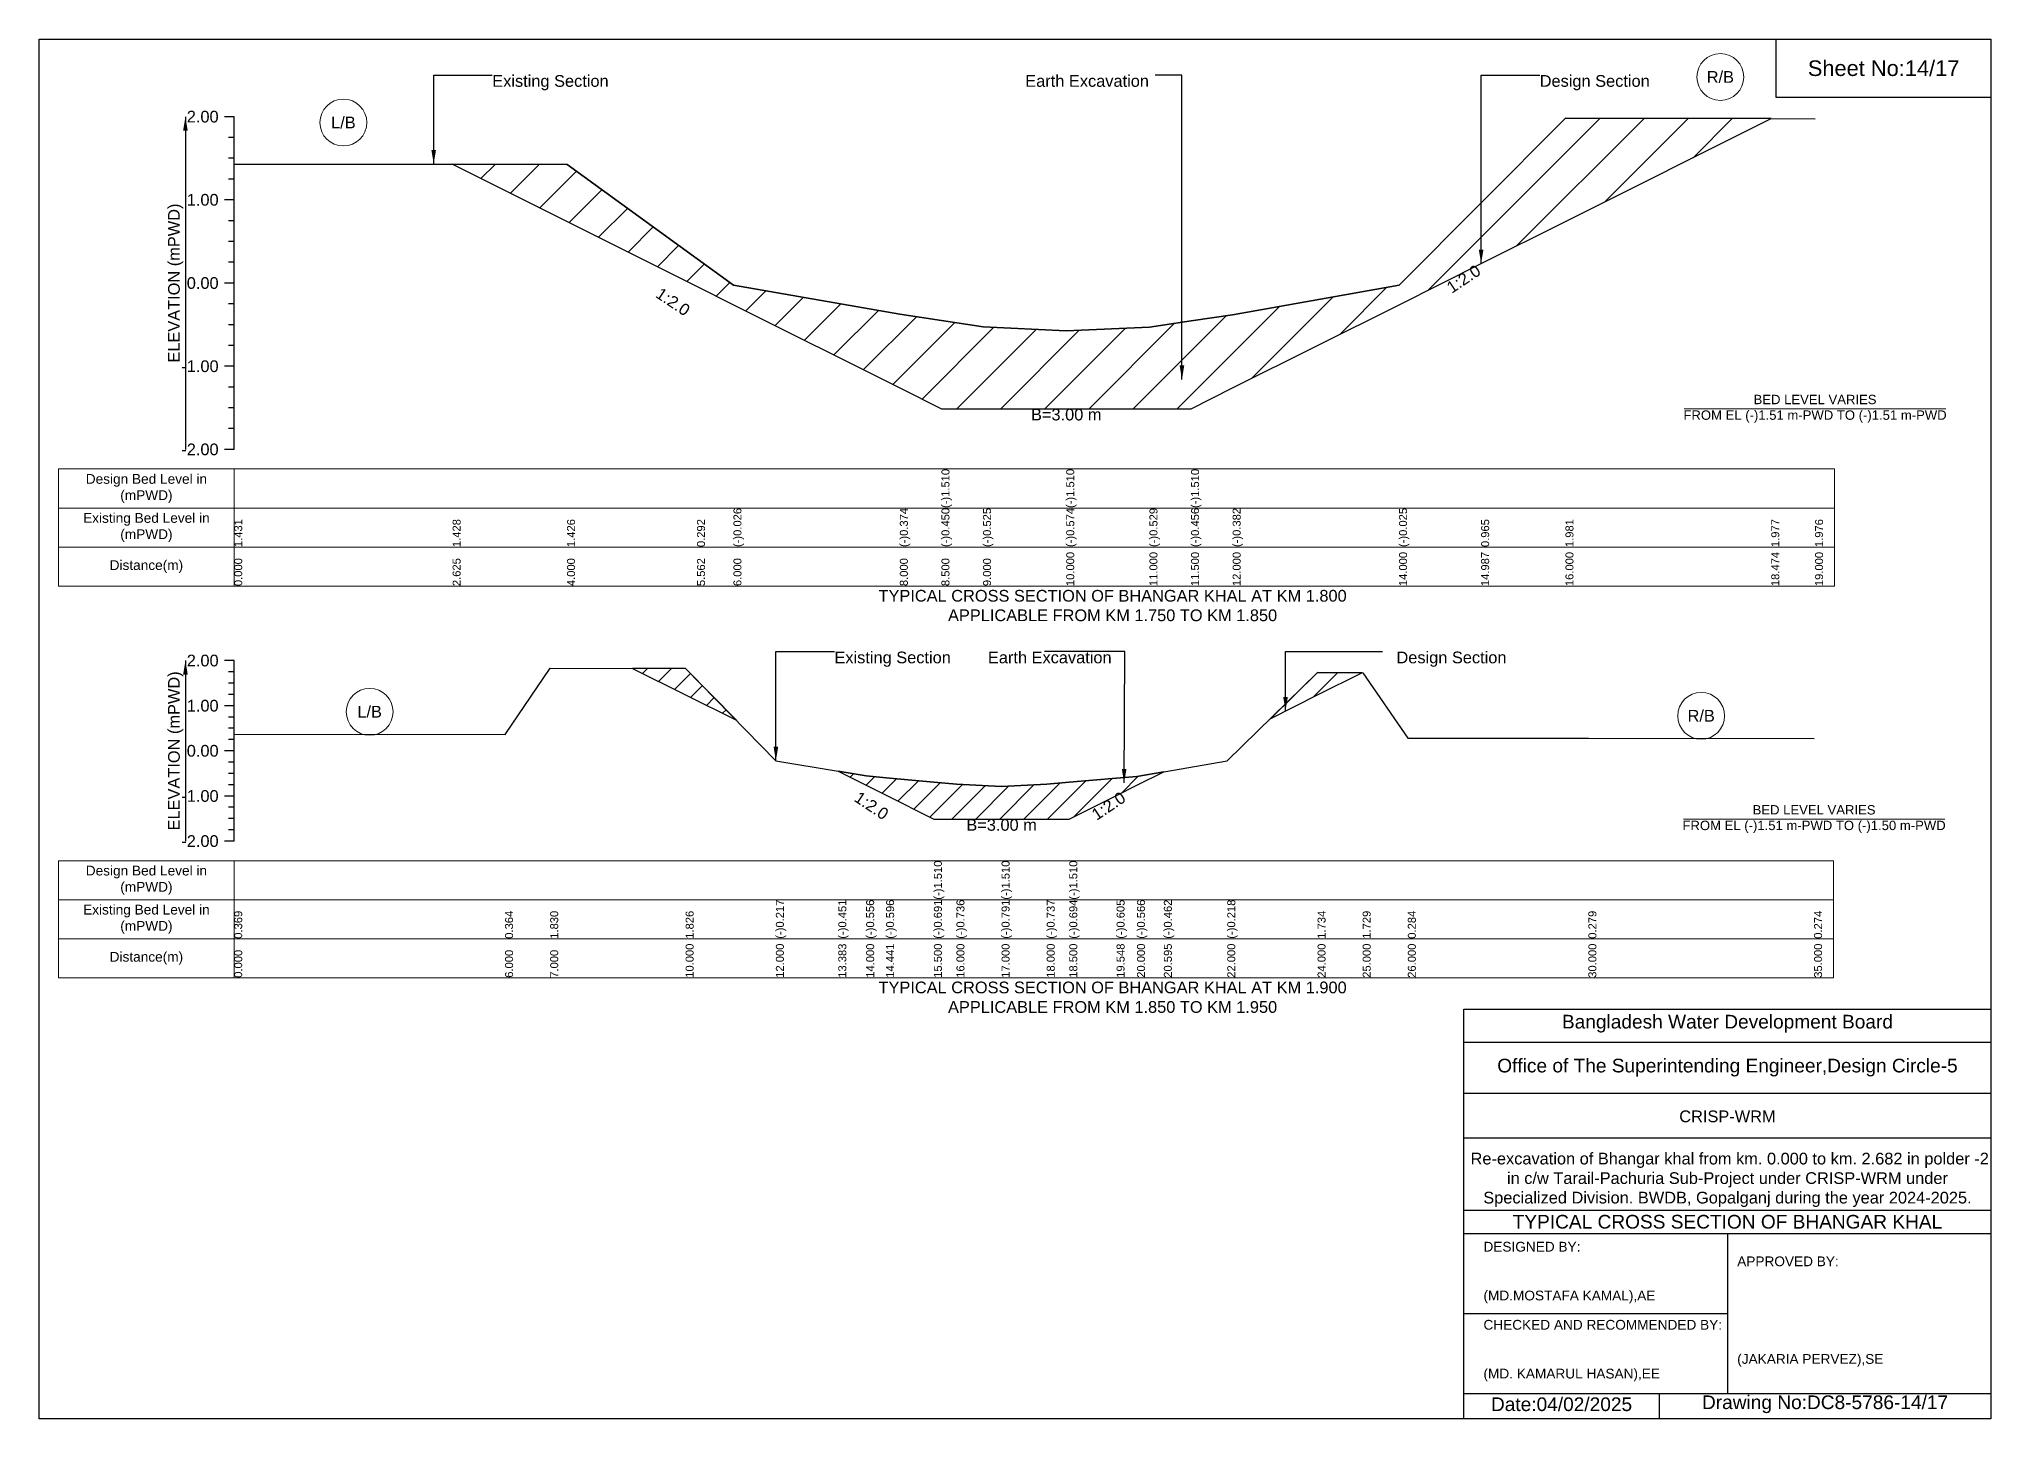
# Model space of a CAD drawing. Header units: inches. Extents: x 91000 to 288000, y -13659 to 0.
# Drawn here: x 230000 to 238000, y -5656 to 0 of the extents above; entities that cross this region are included whole.
import ezdxf

# ---------------------------------------------------------------- set-up
doc = ezdxf.new("R2010")
doc.units = ezdxf.units.IN
doc.header["$LTSCALE"] = 7
doc.header["$MEASUREMENT"] = 0
for name, color, linetype, lineweight in [('Cross section Data Border', 7, 'Continuous', 9), ('Cross Section Labels', 7, 'Continuous', 9), ('Existing_Bed_Level for Xsection', 7, 'Continuous', 25)]:
    doc.layers.add(name, color=color, linetype=linetype, lineweight=lineweight)
doc.styles.get("Standard").update_dxf_attribs({"font": 'arial.ttf'})
doc.dimstyles.get("Standard").update_dxf_attribs({"dimtxt": 0.18, "dimasz": 0.18, "dimexe": 0.18, "dimexo": 0.0625, "dimgap": 0.09, "dimtad": 0, "dimtih": 1, "dimtoh": 1, "dimdec": 4, "dimzin": 0, "dimdsep": 46, "dimtxsty": 'Standard', "dimcen": 0.09, "dimadec": 0, "dimazin": 0, "dimtfac": 1, "dimtdec": 4, "dimtofl": 0, "dimtmove": 0, "dimatfit": 3, "dimfxl": 1, "dimtolj": 1, "dimtzin": 0, "dimarcsym": 0})

msp = doc.modelspace()

# ---------------------------------------------------------------- hatches: boundary and pattern name
at = {"layer": 'Existing_Bed_Level for Xsection'}
h = msp.add_hatch(dxfattribs=at)
h.set_pattern_fill('ANSI31', color=256, scale=1023, style=0)
h.paths.add_polyline_path([(231695, -513.4), (232164, -747.9), (232696.7, -1014.3), (232846, -1088.9), (233528, -1429.9), (233698.5, -1515.2), (233869, -1515.2), (234210, -1515.2), (234551, -1515.2), (234721.5, -1515.2), (234892, -1429.9), (235574, -1088.9), (235910.5, -920.7), (236256, -747.9), (237099.6, -326.2), (236256, -324.7), (235910.5, -671.3), (235574, -1008.8), (234892, -1130.5), (234721.5, -1155.6), (234551, -1180.7), (234210, -1196), (233869, -1179.3), (233698.5, -1153.5), (233528, -1127.8), (232846, -1009.1), (232696.7, -900.8), (232164, -514)])
h = msp.add_hatch(dxfattribs=at)
h.set_pattern_fill('ANSI31', color=256, scale=555, style=0)
h.paths.add_polyline_path([(232432.6, -2579.6), (232650, -2688.3), (232857.9, -2792.2), (232650, -2579.9)])
h = msp.add_hatch(dxfattribs=at)
h.set_pattern_fill('ANSI31', color=256, scale=555, style=0)
h.paths.add_polyline_path([(235048, -2784.3), (235240, -2688.3), (235421, -2597.8), (235240, -2596.9)])
h = msp.add_hatch(dxfattribs=at)
h.set_pattern_fill('ANSI31', color=256, scale=555, style=0)
h.paths.add_polyline_path([(233275.8, -3001.2), (233390, -3058.3), (233471.7, -3099.1), (233667.5, -3197), (233760, -3197), (233945, -3197), (234130, -3197), (234222.5, -3197), (234416.3, -3100.1), (234500, -3058.3), (234610.1, -3003.2), (234500, -3022.4), (234416.3, -3029.5), (234222.5, -3046.1), (234130, -3054), (233945, -3064), (233760, -3053.8), (233667.5, -3045.5), (233471.7, -3027.9), (233390, -3020.5)])

# ---------------------------------------------------------------- linework, layer by layer
for points in [[(230000, 0), (238000, 0), (238000, -5656), (230000, -5656)], [(237120, 0), (238000, 0), (238000, -240), (237120, -240)]]:
    msp.add_lwpolyline(points, close=True)
for points in [[(235840, -5656), (235840, -3976), (238000, -3976)], [(235840, -4112), (238000, -4112)], [(235840, -4320), (238000, -4320)], [(235840, -4504), (238000, -4504)], [(235840, -4800), (238000, -4800)], [(235840, -4896), (238000, -4896)], [(236920, -4896), (236920, -5552)], [(235840, -5224), (236920, -5224)], [(235840, -5552), (238000, -5552)], [(236640, -5552), (236640, -5656)]]:
    msp.add_lwpolyline(points)
at = {"layer": 'Cross section Data Border'}
for points in [[(230080, -1762.3), (237359, -1762.3), (237359, -2242.3), (230080, -2242.3)], [(230080, -3367.7), (237355, -3367.7), (237355, -3847.7), (230080, -3847.7)]]:
    msp.add_lwpolyline(points, close=True, dxfattribs=at)
for points in [[(230800, -1762.3), (230800, -2242.3)], [(230080, -1922.3), (237359, -1922.3)], [(230080, -2082.3), (237359, -2082.3)], [(230800, -3367.7), (230800, -3847.7)], [(230080, -3527.7), (237355, -3527.7)], [(230080, -3687.7), (237355, -3687.7)]]:
    msp.add_lwpolyline(points, dxfattribs=at)
at = {"layer": 'Cross Section Labels'}
for points in [[(236743.2, -1515.2), (237814.8, -1515.2)], [(236739.2, -3197), (237810.8, -3197)]]:
    msp.add_lwpolyline(points, dxfattribs=at)
for centre in [(236891, -155.8), (231247.5, -342.4), (231355, -2757.4), (236812.5, -2774)]:
    msp.add_circle(centre, 96, dxfattribs=at)
at = {"layer": 'Existing_Bed_Level for Xsection'}
for points in [[(230800, -318.3), (230760, -318.3)], [(230800, -1682.3), (230800, -1341.3), (230800, -1000.3), (230800, -659.3), (230800, -318.3)], [(230800, -512.3), (231695, -513.4), (232164, -514), (232696.7, -900.8), (232846, -1009.1), (233528, -1127.8), (233698.5, -1153.5), (233698.5, -1153.5), (233869, -1179.3), (234210, -1196), (234210, -1196), (234551, -1180.7), (234721.5, -1155.6), (234721.5, -1155.6), (234892, -1130.5), (235574, -1008.8), (235910.5, -671.3), (236256, -324.7), (237099.6, -326.2), (237279, -326.4)], [(230800, -403.5), (230776, -403.5)], [(230800, -488.8), (230776, -488.8)], [(230800, -574), (230776, -574)], [(230800, -659.3), (230760, -659.3)], [(230800, -744.5), (230776, -744.5)], [(230800, -829.8), (230776, -829.8)], [(230800, -915), (230776, -915)], [(230800, -1000.3), (230760, -1000.3)], [(230800, -1085.5), (230776, -1085.5)], [(230800, -1170.8), (230776, -1170.8)], [(230800, -1256), (230776, -1256)], [(230800, -1341.3), (230760, -1341.3)], [(230800, -1426.5), (230776, -1426.5)], [(230800, -1511.8), (230776, -1511.8)], [(230800, -1597), (230776, -1597)], [(230800, -1682.3), (230760, -1682.3)], [(230800, -2547.7), (230760, -2547.7)], [(230800, -3287.7), (230800, -3102.7), (230800, -2917.7), (230800, -2732.7), (230800, -2547.7)], [(230800, -2593.9), (230776, -2593.9)], [(230800, -2849.4), (231910, -2850.3), (232095, -2579.1), (232650, -2579.9), (233020, -2957.8), (233275.8, -3001.2), (233390, -3020.5), (233471.7, -3027.9), (233667.5, -3045.5), (233667.5, -3045.5), (233760, -3053.8), (233945, -3064), (233945, -3064), (234130, -3054), (234222.5, -3046.1), (234222.5, -3046.1), (234416.3, -3029.5), (234500, -3022.4), (234610.1, -3003.2), (234870, -2958), (235240, -2596.9), (235425, -2597.8), (235610, -2865.1), (236350, -2866.1), (237275, -2867)], [(230800, -2640.2), (230776, -2640.2)], [(230800, -2686.4), (230776, -2686.4)], [(230800, -2732.7), (230760, -2732.7)], [(230800, -2778.9), (230776, -2778.9)], [(230800, -2825.2), (230776, -2825.2)], [(230800, -2871.4), (230776, -2871.4)], [(230800, -2917.7), (230760, -2917.7)], [(230800, -2963.9), (230776, -2963.9)], [(230800, -3010.2), (230776, -3010.2)], [(230800, -3102.7), (230760, -3102.7)], [(230800, -3056.4), (230776, -3056.4)], [(230800, -3148.9), (230776, -3148.9)], [(230800, -3195.2), (230776, -3195.2)], [(230800, -3241.4), (230776, -3241.4)], [(230800, -3287.7), (230760, -3287.7)]]:
    msp.add_lwpolyline(points, dxfattribs=at)
for points in [[(231695, -513.4), (232164, -747.9), (232696.7, -1014.3), (232846, -1088.9), (233528, -1429.9), (233698.5, -1515.2), (233698.5, -1515.2), (233869, -1515.2), (234210, -1515.2), (234210, -1515.2), (234551, -1515.2), (234721.5, -1515.2), (234721.5, -1515.2), (234892, -1429.9), (235574, -1088.9), (235910.5, -920.7), (236256, -747.9), (237099.6, -326.2), (237099.6, -326.2), (237099.6, -326.2), (236256, -324.7), (235910.5, -671.3), (235574, -1008.8), (234892, -1130.5), (234721.5, -1155.6), (234721.5, -1155.6), (234551, -1180.7), (234210, -1196), (234210, -1196), (233869, -1179.3), (233698.5, -1153.5), (233698.5, -1153.5), (233528, -1127.8), (232846, -1009.1), (232696.7, -900.8), (232164, -514)], [(232432.6, -2579.6), (232650, -2688.3), (232857.9, -2792.2), (232650, -2579.9)], [(235048, -2784.3), (235240, -2688.3), (235421, -2597.8), (235240, -2596.9)], [(233275.8, -3001.2), (233275.8, -3001.2), (233390, -3058.3), (233471.7, -3099.1), (233667.5, -3197), (233667.5, -3197), (233760, -3197), (233945, -3197), (233945, -3197), (234130, -3197), (234222.5, -3197), (234222.5, -3197), (234416.3, -3100.1), (234500, -3058.3), (234610.1, -3003.2), (234610.1, -3003.2), (234610.1, -3003.2), (234500, -3022.4), (234416.3, -3029.5), (234222.5, -3046.1), (234222.5, -3046.1), (234130, -3054), (233945, -3064), (233945, -3064), (233760, -3053.8), (233667.5, -3045.5), (233667.5, -3045.5), (233471.7, -3027.9), (233390, -3020.5), (233275.8, -3001.2)]]:
    msp.add_lwpolyline(points, close=True, dxfattribs=at)

# ---------------------------------------------------------------- texts
at = {"attachment_point": 5}
for s, insert, char_height in [('Sheet No:14/17', (237560, -120), 64), ('Bangladesh Water Development Board', (236920, -4036), 56), ('Office of The Superintending Engineer,Design Circle-5', (236920, -4216), 56)]:
    msp.add_mtext(s, dxfattribs=dict(at, insert=insert, char_height=char_height))
for s, insert, char_height, width, attachment_point in [('CRISP-WRM', (236920, -4416), 48, 2240, 5), (' Re-excavation of Bhangar khal from km. 0.000 to km. 2.682 in polder -2 in c/w Tarail-Pachuria Sub-Project under CRISP-WRM under Specialized Division. BWDB, Gopalganj during the year 2024-2025.', (236920, -4676), 48, 2160, 5), ('TYPICAL CROSS SECTION OF BHANGAR KHAL', (236920, -4848), 56, 2240, 5), ('DESIGNED BY:^J^J^J(MD.MOSTAFA KAMAL),AE', (235920, -5056), 40, 1120, 4), ('APPROVED BY:^J^J^J^J^J^J(JAKARIA PERVEZ),SE', (236960, -5216), 40, 1120, 4), ('CHECKED AND RECOMMENDED BY:^J^J^J(MD. KAMARUL HASAN),EE', (235920, -5376), 40, 1120, 4), ('Date:04/02/2025', (236240, -5596), 56, 1120, 5), ('Drawing No:DC8-5786-14/17', (237320, -5596), 56, 1760, 5)]:
    msp.add_mtext(s, dxfattribs=dict(insert=insert, char_height=char_height, width=width, attachment_point=attachment_point))
at = {"layer": 'Cross section Data Border', "char_height": 40, "width": 640, "attachment_point": 5}
for s, insert in [('Design Bed Level in (mPWD)', (230440, -1842.3)), ('Existing Bed Level in (mPWD)', (230440, -2002.3)), ('Distance(m)', (230440, -2162.3)), ('Design Bed Level in (mPWD)', (230440, -3447.7)), ('Existing Bed Level in (mPWD)', (230440, -3607.7)), ('Distance(m)', (230440, -3767.7))]:
    msp.add_mtext(s, dxfattribs=dict(at, insert=insert))
at = {"layer": 'Cross Section Labels'}
for s, insert, char_height, attachment_point in [('Existing Section', (231857.5, -147.8), 48, 1), ('Earth Excavation', (234042.1, -147.8), 48, 1), ('Design Section', (236150.5, -147.8), 48, 1), ('R/B', (236891, -155.8), 48, 5), ('L/B', (231247.5, -342.4), 48, 5), ('B=3.00 m', (234210, -1515.2), 48, 2), ('BED LEVEL VARIES ^JFROM EL (-)1.51 m-PWD TO (-)1.51 m-PWD', (237279, -1515.2), 38.4, 5), ('TYPICAL CROSS SECTION OF BHANGAR KHAL AT KM 1.800^JAPPLICABLE FROM KM 1.750 TO KM 1.850', (234400, -2322.3), 48, 5), ('Existing Section', (233260, -2510.7), 48, 1), ('Earth Excavation', (233889.1, -2510.7), 48, 1), ('Design Section', (235563.4, -2510.7), 48, 1), ('L/B', (231355, -2757.4), 48, 5), ('R/B', (236812.5, -2774), 48, 5), ('B=3.00 m', (233945, -3197), 48, 2), ('BED LEVEL VARIES ^JFROM EL (-)1.51 m-PWD TO (-)1.50 m-PWD', (237275, -3197), 38.4, 5), ('TYPICAL CROSS SECTION OF BHANGAR KHAL AT KM 1.900^JAPPLICABLE FROM KM 1.850 TO KM 1.950', (234400, -3927.7), 48, 5)]:
    msp.add_mtext(s, dxfattribs=dict(at, insert=insert, char_height=char_height, attachment_point=attachment_point))
at = {"layer": 'Cross Section Labels', "char_height": 48, "attachment_point": 2}
for insert, rotation in [((235825.3, -963.3), 33.69007), ((232611.5, -1056.9), 326.30993), ((233425.4, -3122.2), 326.30993), ((234370, -3123.2), 33.69007)]:
    msp.add_mtext('1:2.0', dxfattribs=dict(at, insert=insert, rotation=rotation))
at = {"layer": 'Existing_Bed_Level for Xsection', "char_height": 48, "attachment_point": 6}
for s, insert in [('2.00', (230736, -318.3)), ('1.00', (230736, -659.3)), ('0.00', (230736, -1000.3)), ('-1.00', (230736, -1341.3)), ('-2.00', (230736, -1682.3)), ('2.00', (230736, -2547.7)), ('1.00', (230736, -2732.7)), ('0.00', (230736, -2917.7)), ('-1.00', (230736, -3102.7)), ('-2.00', (230736, -3287.7))]:
    msp.add_mtext(s, dxfattribs=dict(at, insert=insert))
at = {"layer": 'Existing_Bed_Level for Xsection', "rotation": 90}
for s, insert, char_height, attachment_point in [('ELEVATION (mPWD)', (230560, -1000.3), 48, 5), ('(-)1.510', (233698.5, -1922.3), 32.8, 1), ('(-)1.510', (234210, -1922.3), 32.8, 1), ('(-)1.510', (234721.5, -1922.3), 32.8, 1), ('1.431', (230800, -2082.3), 32.8, 1), ('1.428', (231695, -2082.3), 32.8, 1), ('1.426', (232164, -2082.3), 32.8, 1), ('0.292', (232696.7, -2082.3), 32.8, 1), ('(-)0.026', (232846, -2082.3), 32.8, 1), ('(-)0.374', (233528, -2082.3), 32.8, 1), ('(-)0.450', (233698.5, -2082.3), 32.8, 1), ('(-)0.525', (233869, -2082.3), 32.8, 1), ('(-)0.574', (234210, -2082.3), 32.8, 1), ('(-)0.529', (234551, -2082.3), 32.8, 1), ('(-)0.456', (234721.5, -2082.3), 32.8, 1), ('(-)0.382', (234892, -2082.3), 32.8, 1), ('(-)0.025', (235574, -2082.3), 32.8, 1), ('0.965', (235910.5, -2082.3), 32.8, 1), ('1.981', (236256, -2082.3), 32.8, 1), ('1.977', (237099.6, -2082.3), 32.8, 1), ('1.976', (237279, -2082.3), 32.8, 1), ('0.000', (230800, -2242.3), 32.8, 1), ('2.625', (231695, -2242.3), 32.8, 1), ('4.000', (232164, -2242.3), 32.8, 1), ('5.562', (232696.7, -2242.3), 32.8, 1), ('6.000', (232846, -2242.3), 32.8, 1), ('8.000', (233528, -2242.3), 32.8, 1), ('8.500', (233698.5, -2242.3), 32.8, 1), ('9.000', (233869, -2242.3), 32.8, 1), ('10.000', (234210, -2242.3), 32.8, 1), ('11.000', (234551, -2242.3), 32.8, 1), ('11.500', (234721.5, -2242.3), 32.8, 1), ('12.000', (234892, -2242.3), 32.8, 1), ('14.000', (235574, -2242.3), 32.8, 1), ('14.987', (235910.5, -2242.3), 32.8, 1), ('16.000', (236256, -2242.3), 32.8, 1), ('18.474', (237099.6, -2242.3), 32.8, 1), ('19.000', (237279, -2242.3), 32.8, 1), ('ELEVATION (mPWD)', (230560, -2917.7), 48, 5), ('(-)1.510', (233667.5, -3527.7), 32.8, 1), ('(-)1.510', (233945, -3527.7), 32.8, 1), ('(-)1.510', (234222.5, -3527.7), 32.8, 1), ('0.369', (230800, -3687.7), 32.8, 1), ('0.364', (231910, -3687.7), 32.8, 1), ('1.830', (232095, -3687.7), 32.8, 1), ('1.826', (232650, -3687.7), 32.8, 1), ('(-)0.217', (233020, -3687.7), 32.8, 1), ('(-)0.451', (233275.8, -3687.7), 32.8, 1), ('(-)0.556', (233390, -3687.7), 32.8, 1), ('(-)0.596', (233471.7, -3687.7), 32.8, 1), ('(-)0.691', (233667.5, -3687.7), 32.8, 1), ('(-)0.736', (233760, -3687.7), 32.8, 1), ('(-)0.791', (233945, -3687.7), 32.8, 1), ('(-)0.737', (234130, -3687.7), 32.8, 1), ('(-)0.694', (234222.5, -3687.7), 32.8, 1), ('(-)0.605', (234416.3, -3687.7), 32.8, 1), ('(-)0.566', (234500, -3687.7), 32.8, 1), ('(-)0.462', (234610.1, -3687.7), 32.8, 1), ('(-)0.218', (234870, -3687.7), 32.8, 1), ('1.734', (235240, -3687.7), 32.8, 1), ('1.729', (235425, -3687.7), 32.8, 1), ('0.284', (235610, -3687.7), 32.8, 1), ('0.279', (236350, -3687.7), 32.8, 1), ('0.274', (237275, -3687.7), 32.8, 1), ('0.000', (230800, -3847.7), 32.8, 1), ('6.000', (231910, -3847.7), 32.8, 1), ('7.000', (232095, -3847.7), 32.8, 1), ('10.000', (232650, -3847.7), 32.8, 1), ('12.000', (233020, -3847.7), 32.8, 1), ('13.383', (233275.8, -3847.7), 32.8, 1), ('14.000', (233390, -3847.7), 32.8, 1), ('14.441', (233471.7, -3847.7), 32.8, 1), ('15.500', (233667.5, -3847.7), 32.8, 1), ('16.000', (233760, -3847.7), 32.8, 1), ('17.000', (233945, -3847.7), 32.8, 1), ('18.000', (234130, -3847.7), 32.8, 1), ('18.500', (234222.5, -3847.7), 32.8, 1), ('19.548', (234416.3, -3847.7), 32.8, 1), ('20.000', (234500, -3847.7), 32.8, 1), ('20.595', (234610.1, -3847.7), 32.8, 1), ('22.000', (234870, -3847.7), 32.8, 1), ('24.000', (235240, -3847.7), 32.8, 1), ('25.000', (235425, -3847.7), 32.8, 1), ('26.000', (235610, -3847.7), 32.8, 1), ('30.000', (236350, -3847.7), 32.8, 1), ('35.000', (237275, -3847.7), 32.8, 1)]:
    msp.add_mtext(s, dxfattribs=dict(at, insert=insert, char_height=char_height, attachment_point=attachment_point))

# ---------------------------------------------------------------- leaders
at = {"layer": 'Cross Section Labels', "annotation_type": 0, "has_hookline": 1}
for points, hookline_direction, text_width in [([(231617.5, -512.3), (231617.5, -147.8), (231857.5, -147.8)], 0, 467.2), ([(234684.3, -1395.5), (234684.3, -147.8), (234574.1, -147.8)], 1, 497), ([(235910.5, -920.7), (235910.5, -147.8), (236150.4, -147.8)], 0, 441.2), ([(233020, -2957.8), (233020, -2510.7), (233259.9, -2510.7)], 0, 467.2), ([(234447.1, -3049), (234450.4, -2510.7), (234120.4, -2510.7)], 1, 497), ([(235108.8, -2753.8), (235108.8, -2510.7), (235506.4, -2510.7)], 0, 441.2)]:
    msp.add_leader(points, dimstyle='Standard', override={"dimasz": 57.6}, dxfattribs=dict(at, hookline_direction=hookline_direction, text_width=text_width))
at = {"layer": 'Existing_Bed_Level for Xsection'}
for points in [[(230600, -318.3), (230600, -1682.3)], [(230600, -2547.7), (230600, -3287.7)]]:
    msp.add_leader(points, dimstyle='Standard', override={"dimasz": 57.6}, dxfattribs=at)

doc.saveas('drawing.dxf')
